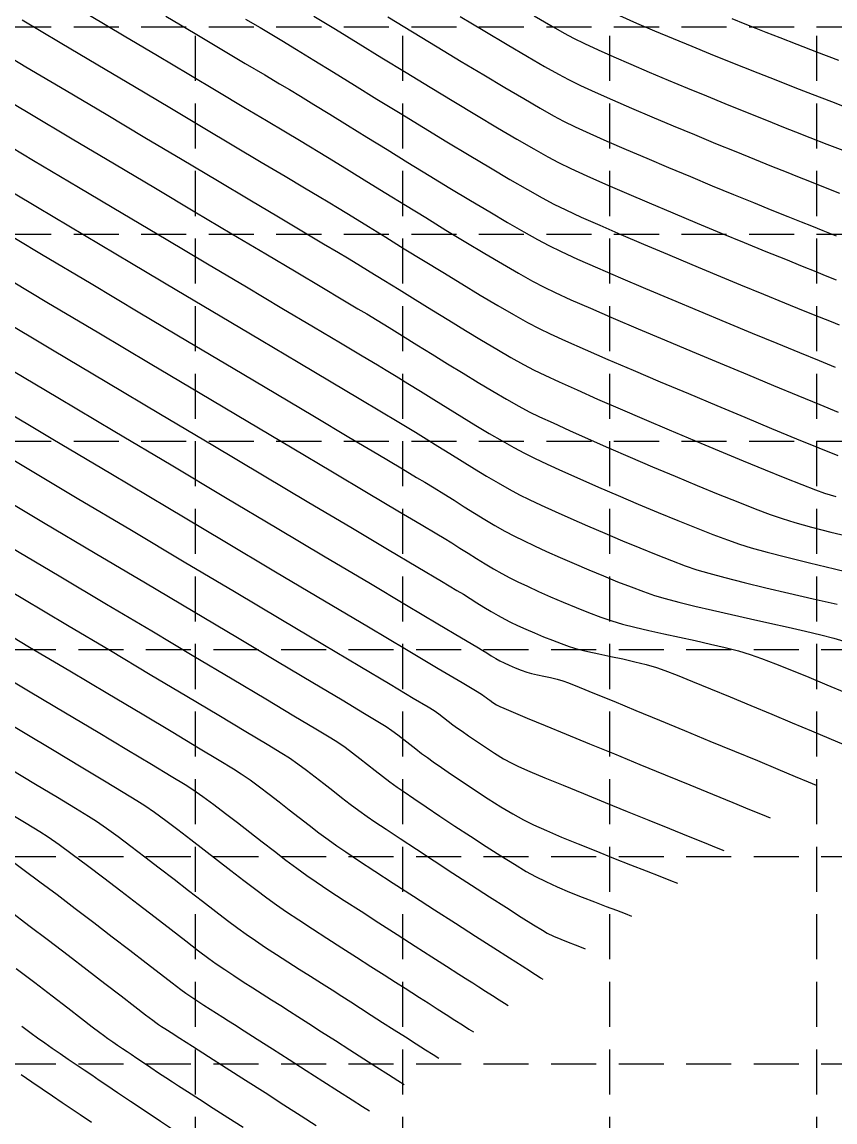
# Model space of a CAD drawing. Header units: feet. Extents: x 2414608 to 4831854, y 6980761 to 13962729.
# Drawn here: x 2415546.9 to 2415682.3, y 6980959.5 to 6981142.6 of the extents above; entities that cross this region are included whole.
import ezdxf

# ---------------------------------------------------------------- set-up
doc = ezdxf.new("R2010")
doc.units = ezdxf.units.FT
doc.header["$LTSCALE"] = 40
doc.header["$MEASUREMENT"] = 0
doc.linetypes.add('HIDDEN', pattern=[0.375, 0.25, -0.125])
for name, color, linetype in [('E-CNTR-1', 11, 'CONTINUOUS'), ('E-CNTR-5', 13, 'CONTINUOUS'), ('GRID', 254, 'HIDDEN')]:
    doc.layers.add(name, color=color, linetype=linetype)

msp = doc.modelspace()

# ---------------------------------------------------------------- linework, layer by layer
at = {"layer": 'E-CNTR-1', "color": 43, "flags": 128}
for points, elevation in [([(2415558.14, 6981143.76), (2415563.89, 6981140.34), (2415569.44, 6981137.04), (2415574.67, 6981133.93), (2415579.51, 6981131.05), (2415583.87, 6981128.47), (2415587.65, 6981126.22), (2415590.77, 6981124.36), (2415593.13, 6981122.95), (2415594.65, 6981122.05), (2415596.5, 6981120.93), (2415598.78, 6981119.54), (2415601.42, 6981117.91), (2415604.35, 6981116.11), (2415607.49, 6981114.17), (2415610.78, 6981112.14), (2415614.15, 6981110.07), (2415617.52, 6981108.01), (2415620.83, 6981106.01), (2415623.99, 6981104.11), (2415626.95, 6981102.36), (2415629.62, 6981100.81), (2415631.95, 6981099.51), (2415633.85, 6981098.5), (2415635.72, 6981097.6), (2415638.34, 6981096.41), (2415641.59, 6981094.97), (2415645.35, 6981093.35), (2415649.51, 6981091.57), (2415653.94, 6981089.7), (2415658.54, 6981087.77), (2415663.17, 6981085.83), (2415667.73, 6981083.94), (2415672.1, 6981082.13), (2415676.15, 6981080.46), (2415679.78, 6981078.96), (2415682.86, 6981077.7)], 929.28), ([(2415584.15, 6981143.14), (2415586.56, 6981141.7), (2415588.21, 6981140.72), (2415590.15, 6981139.55), (2415592.6, 6981138.05), (2415595.5, 6981136.28), (2415598.76, 6981134.27), (2415602.29, 6981132.1), (2415606.03, 6981129.8), (2415609.89, 6981127.44), (2415613.79, 6981125.06), (2415617.65, 6981122.71), (2415621.38, 6981120.46), (2415624.92, 6981118.34), (2415628.18, 6981116.41), (2415631.08, 6981114.74), (2415633.54, 6981113.35), (2415635.48, 6981112.32), (2415637.47, 6981111.36), (2415640.05, 6981110.17), (2415643.14, 6981108.8), (2415646.63, 6981107.28), (2415650.41, 6981105.66), (2415654.41, 6981103.97), (2415658.5, 6981102.26), (2415662.6, 6981100.56), (2415666.6, 6981098.9), (2415670.41, 6981097.34), (2415673.92, 6981095.9), (2415677.03, 6981094.63), (2415679.66, 6981093.57), (2415681.68, 6981092.75), (2415683.02, 6981092.21)], 933.12), ([(2415595.51, 6981143.64), (2415599.09, 6981141.45), (2415602.89, 6981139.12), (2415606.84, 6981136.7), (2415610.87, 6981134.24), (2415614.88, 6981131.8), (2415618.82, 6981129.42), (2415622.59, 6981127.15), (2415626.12, 6981125.04), (2415629.33, 6981123.14), (2415632.15, 6981121.51), (2415634.5, 6981120.19), (2415636.29, 6981119.23), (2415638.34, 6981118.24), (2415640.97, 6981117.03), (2415644.09, 6981115.65), (2415647.59, 6981114.13), (2415651.37, 6981112.52), (2415655.33, 6981110.85), (2415659.36, 6981109.17), (2415663.35, 6981107.51), (2415667.2, 6981105.93), (2415670.8, 6981104.45), (2415674.06, 6981103.13), (2415676.87, 6981101.99), (2415679.12, 6981101.08), (2415680.71, 6981100.45), (2415682.53, 6981099.72)], 935.04), ([(2415607.82, 6981143.5), (2415611.97, 6981140.98), (2415616.07, 6981138.49), (2415620.04, 6981136.09), (2415623.81, 6981133.82), (2415627.31, 6981131.74), (2415630.47, 6981129.88), (2415633.2, 6981128.3), (2415635.44, 6981127.04), (2415637.11, 6981126.14), (2415639.04, 6981125.2), (2415641.48, 6981124.08), (2415644.34, 6981122.8), (2415647.54, 6981121.42), (2415650.98, 6981119.95), (2415654.57, 6981118.43), (2415658.23, 6981116.9), (2415661.87, 6981115.39), (2415665.41, 6981113.94), (2415668.75, 6981112.57), (2415671.8, 6981111.33), (2415674.49, 6981110.25), (2415676.71, 6981109.35), (2415678.39, 6981108.68), (2415680.31, 6981107.92), (2415682.53, 6981107.04)], 936.96), ([(2415619.91, 6981143.58), (2415623.98, 6981141.14), (2415627.73, 6981138.9), (2415631.08, 6981136.92), (2415633.96, 6981135.25), (2415636.27, 6981133.94), (2415637.92, 6981133.05), (2415639.91, 6981132.09), (2415642.38, 6981130.95), (2415645.25, 6981129.68), (2415648.42, 6981128.3), (2415651.82, 6981126.85), (2415655.35, 6981125.37), (2415658.91, 6981123.89), (2415662.42, 6981122.44), (2415665.8, 6981121.06), (2415668.94, 6981119.79), (2415671.76, 6981118.65), (2415674.17, 6981117.68), (2415676.08, 6981116.92), (2415678.06, 6981116.13), (2415680.43, 6981115.2), (2415683.1, 6981114.16)], 938.88), ([(2415646.4, 6981143.71), (2415649.26, 6981142.47), (2415652.28, 6981141.19), (2415655.39, 6981139.89), (2415658.5, 6981138.61), (2415661.54, 6981137.37), (2415664.44, 6981136.2), (2415667.11, 6981135.12), (2415669.47, 6981134.18), (2415671.45, 6981133.39), (2415673.28, 6981132.67), (2415675.65, 6981131.73), (2415678.5, 6981130.63), (2415681.72, 6981129.38), (2415685.23, 6981128.03)], 942.72), ([(2415665.12, 6981143.22), (2415667.29, 6981142.36), (2415669.14, 6981141.62), (2415670.83, 6981140.95), (2415673.14, 6981140.05), (2415675.98, 6981138.95), (2415679.26, 6981137.68), (2415682.9, 6981136.28)], 944.64), ([(2415546.94, 6981142.99), (2415553.25, 6981139.24), (2415559.51, 6981135.52), (2415565.63, 6981131.88), (2415571.51, 6981128.39), (2415577.05, 6981125.09), (2415582.17, 6981122.05), (2415586.75, 6981119.33), (2415590.71, 6981116.97), (2415593.95, 6981115.05), (2415596.37, 6981113.61), (2415597.88, 6981112.71), (2415599.75, 6981111.58), (2415602.02, 6981110.18), (2415604.64, 6981108.57), (2415607.51, 6981106.8), (2415610.57, 6981104.9), (2415613.75, 6981102.95), (2415616.97, 6981100.97), (2415620.16, 6981099.03), (2415623.24, 6981097.18), (2415626.14, 6981095.45), (2415628.79, 6981093.92), (2415631.11, 6981092.61), (2415633.03, 6981091.59), (2415634.85, 6981090.71), (2415637.44, 6981089.54), (2415640.7, 6981088.1), (2415644.5, 6981086.46), (2415648.71, 6981084.65), (2415653.22, 6981082.74), (2415657.9, 6981080.77), (2415662.63, 6981078.79), (2415667.3, 6981076.84), (2415671.76, 6981074.99), (2415675.92, 6981073.27), (2415679.63, 6981071.74), (2415682.79, 6981070.44)], 927.36), ([(2415540.92, 6981139.15), (2415547.56, 6981135.2), (2415554.25, 6981131.22), (2415560.89, 6981127.28), (2415567.37, 6981123.43), (2415573.59, 6981119.73), (2415579.45, 6981116.25), (2415584.83, 6981113.05), (2415589.65, 6981110.19), (2415593.78, 6981107.73), (2415597.14, 6981105.73), (2415599.61, 6981104.26), (2415601.1, 6981103.37), (2415602.82, 6981102.33), (2415604.87, 6981101.07), (2415607.19, 6981099.64), (2415609.72, 6981098.08), (2415612.4, 6981096.42), (2415615.17, 6981094.71), (2415617.97, 6981092.99), (2415620.75, 6981091.29), (2415623.44, 6981089.67), (2415626, 6981088.16), (2415628.35, 6981086.79), (2415630.44, 6981085.62), (2415632.22, 6981084.68), (2415633.97, 6981083.82), (2415636.38, 6981082.71), (2415639.35, 6981081.38), (2415642.77, 6981079.87), (2415646.55, 6981078.23), (2415650.56, 6981076.5), (2415654.72, 6981074.73), (2415658.92, 6981072.96), (2415663.05, 6981071.23), (2415667, 6981069.59), (2415670.69, 6981068.08), (2415673.99, 6981066.74), (2415676.81, 6981065.62), (2415679.05, 6981064.77), (2415680.6, 6981064.21), (2415682.47, 6981063.64)], 925.44), ([(2415541.16, 6981131.59), (2415548.19, 6981127.41), (2415555.27, 6981123.2), (2415562.28, 6981119.03), (2415569.13, 6981114.96), (2415575.69, 6981111.06), (2415581.85, 6981107.4), (2415587.51, 6981104.03), (2415592.55, 6981101.04), (2415596.86, 6981098.47), (2415600.34, 6981096.41), (2415602.86, 6981094.91), (2415604.32, 6981094.04), (2415606.04, 6981093), (2415608.04, 6981091.76), (2415610.27, 6981090.38), (2415612.68, 6981088.89), (2415615.2, 6981087.33), (2415617.78, 6981085.73), (2415620.36, 6981084.15), (2415622.9, 6981082.62), (2415625.32, 6981081.17), (2415627.59, 6981079.85), (2415629.63, 6981078.7), (2415631.4, 6981077.76), (2415633.1, 6981076.93), (2415635.36, 6981075.88), (2415638.09, 6981074.64), (2415641.21, 6981073.25), (2415644.61, 6981071.75), (2415648.22, 6981070.19), (2415651.94, 6981068.6), (2415655.68, 6981067.02), (2415659.36, 6981065.48), (2415662.87, 6981064.04), (2415666.13, 6981062.73), (2415669.05, 6981061.58), (2415671.54, 6981060.65), (2415673.51, 6981059.96), (2415675.65, 6981059.3), (2415678.39, 6981058.55), (2415681.61, 6981057.73), (2415685.18, 6981056.85)], 923.52), ([(2415541.68, 6981116.44), (2415549.48, 6981111.8), (2415557.33, 6981107.13), (2415565.11, 6981102.51), (2415572.68, 6981098.01), (2415579.92, 6981093.7), (2415586.71, 6981089.67), (2415592.91, 6981085.98), (2415598.4, 6981082.72), (2415603.06, 6981079.95), (2415606.76, 6981077.75), (2415609.37, 6981076.2), (2415610.76, 6981075.36), (2415612.42, 6981074.36), (2415614.23, 6981073.24), (2415616.15, 6981072.04), (2415618.15, 6981070.79), (2415620.2, 6981069.51), (2415622.25, 6981068.25), (2415624.27, 6981067.03), (2415626.22, 6981065.89), (2415628.07, 6981064.85), (2415629.77, 6981063.94), (2415631.36, 6981063.16), (2415633.36, 6981062.22), (2415635.7, 6981061.15), (2415638.3, 6981059.99), (2415641.09, 6981058.76), (2415643.98, 6981057.52), (2415646.91, 6981056.28), (2415649.79, 6981055.09), (2415652.55, 6981053.97), (2415655.11, 6981052.97), (2415657.39, 6981052.12), (2415659.33, 6981051.44), (2415661.31, 6981050.85), (2415663.97, 6981050.13), (2415667.17, 6981049.33), (2415670.78, 6981048.46), (2415674.66, 6981047.54), (2415678.68, 6981046.61), (2415682.71, 6981045.69)], 919.68), ([(2415541.96, 6981108.86), (2415550.15, 6981103.98), (2415558.4, 6981099.08), (2415566.55, 6981094.23), (2415574.49, 6981089.51), (2415582.07, 6981085), (2415589.17, 6981080.78), (2415595.64, 6981076.94), (2415601.36, 6981073.54), (2415606.18, 6981070.67), (2415609.99, 6981068.41), (2415612.63, 6981066.83), (2415613.98, 6981066.03), (2415615.56, 6981065.07), (2415617.19, 6981064.06), (2415618.86, 6981063.01), (2415620.55, 6981061.94), (2415622.26, 6981060.88), (2415623.97, 6981059.83), (2415625.67, 6981058.83), (2415627.33, 6981057.89), (2415628.96, 6981057.03), (2415630.45, 6981056.3), (2415632.24, 6981055.44), (2415634.29, 6981054.5), (2415636.52, 6981053.5), (2415638.88, 6981052.47), (2415641.31, 6981051.44), (2415643.74, 6981050.42), (2415646.1, 6981049.46), (2415648.35, 6981048.59), (2415650.42, 6981047.82), (2415652.24, 6981047.18), (2415654.05, 6981046.64), (2415656.33, 6981046.04), (2415659, 6981045.38), (2415661.94, 6981044.7), (2415665.06, 6981043.99), (2415668.27, 6981043.27), (2415671.47, 6981042.56), (2415674.55, 6981041.87), (2415677.43, 6981041.2), (2415679.99, 6981040.59), (2415682.15, 6981040.03), (2415683.81, 6981039.55)], 917.76), ([(2415542.44, 6981101.15), (2415551.05, 6981096.02), (2415559.71, 6981090.87), (2415568.27, 6981085.78), (2415576.59, 6981080.84), (2415584.51, 6981076.13), (2415591.91, 6981071.73), (2415598.64, 6981067.73), (2415604.55, 6981064.21), (2415609.51, 6981061.27), (2415613.37, 6981058.98), (2415615.98, 6981057.42), (2415617.2, 6981056.69), (2415618.51, 6981055.9), (2415619.85, 6981055.06), (2415621.23, 6981054.19), (2415622.63, 6981053.31), (2415624.03, 6981052.45), (2415625.43, 6981051.62), (2415626.8, 6981050.83), (2415628.14, 6981050.12), (2415629.48, 6981049.46), (2415631.11, 6981048.69), (2415632.95, 6981047.84), (2415634.95, 6981046.95), (2415637.05, 6981046.05), (2415639.19, 6981045.16), (2415641.29, 6981044.33), (2415643.3, 6981043.57), (2415645.15, 6981042.93), (2415646.91, 6981042.4), (2415648.99, 6981041.87), (2415651.32, 6981041.32), (2415653.82, 6981040.77), (2415656.41, 6981040.21), (2415659.03, 6981039.65), (2415661.59, 6981039.08), (2415664.02, 6981038.51), (2415666.25, 6981037.93), (2415668.21, 6981037.35), (2415670.1, 6981036.69), (2415672.43, 6981035.8), (2415675.09, 6981034.74), (2415677.97, 6981033.56), (2415680.95, 6981032.31), (2415683.92, 6981031.06)], 915.84), ([(2415542.93, 6981093.44), (2415551.96, 6981088.06), (2415561.04, 6981082.67), (2415569.99, 6981077.34), (2415578.69, 6981072.17), (2415586.96, 6981067.25), (2415594.67, 6981062.67), (2415601.65, 6981058.52), (2415607.76, 6981054.89), (2415612.84, 6981051.86), (2415616.75, 6981049.54), (2415619.33, 6981048.01), (2415620.43, 6981047.36), (2415621.53, 6981046.68), (2415622.68, 6981045.96), (2415623.85, 6981045.22), (2415625.03, 6981044.5), (2415626.19, 6981043.82), (2415627.33, 6981043.21), (2415628.29, 6981042.73), (2415629.46, 6981042.18), (2415630.8, 6981041.57), (2415632.24, 6981040.94), (2415633.74, 6981040.3), (2415635.25, 6981039.7), (2415636.71, 6981039.14), (2415638.06, 6981038.67), (2415639.49, 6981038.25), (2415641.16, 6981037.84), (2415643.01, 6981037.44), (2415644.97, 6981037.02), (2415646.97, 6981036.59), (2415648.96, 6981036.14), (2415650.86, 6981035.66), (2415652.61, 6981035.15), (2415654, 6981034.65), (2415656.03, 6981033.87), (2415658.61, 6981032.84), (2415661.59, 6981031.62), (2415664.86, 6981030.28), (2415668.3, 6981028.85), (2415671.78, 6981027.39), (2415675.2, 6981025.96), (2415678.41, 6981024.61), (2415681.31, 6981023.39), (2415683.77, 6981022.35)], 913.92), ([(2415542.41, 6981078.91), (2415552.03, 6981073.19), (2415561.68, 6981067.45), (2415571.19, 6981061.79), (2415580.4, 6981056.32), (2415589.15, 6981051.11), (2415597.27, 6981046.29), (2415604.6, 6981041.93), (2415610.97, 6981038.14), (2415616.22, 6981035.02), (2415620.19, 6981032.66), (2415622.7, 6981031.17), (2415623.6, 6981030.63), (2415623.89, 6981030.41), (2415624.19, 6981030.18), (2415624.48, 6981029.97), (2415624.82, 6981029.73), (2415625.35, 6981029.37), (2415625.95, 6981028.98), (2415626.51, 6981028.66), (2415627.14, 6981028.38), (2415628.7, 6981027.73), (2415631.04, 6981026.76), (2415634.03, 6981025.53), (2415637.54, 6981024.08), (2415641.43, 6981022.48), (2415645.57, 6981020.78), (2415649.82, 6981019.04), (2415654.05, 6981017.3), (2415658.13, 6981015.63), (2415661.92, 6981014.07), (2415665.28, 6981012.69), (2415668.09, 6981011.54), (2415670.21, 6981010.67), (2415671.5, 6981010.14)], 910.08), ([(2415537.76, 6981074.29), (2415546.91, 6981068.85), (2415556.09, 6981063.39), (2415565.15, 6981058.01), (2415573.92, 6981052.79), (2415582.27, 6981047.83), (2415590.02, 6981043.22), (2415597.03, 6981039.05), (2415603.15, 6981035.41), (2415608.22, 6981032.39), (2415612.08, 6981030.09), (2415614.58, 6981028.6), (2415615.57, 6981028), (2415616.33, 6981027.45), (2415617.12, 6981026.85), (2415617.91, 6981026.23), (2415618.69, 6981025.62), (2415619.45, 6981025.07), (2415620.19, 6981024.55), (2415621.27, 6981023.8), (2415622.59, 6981022.89), (2415624.08, 6981021.9), (2415625.61, 6981020.91), (2415627.11, 6981019.99), (2415628.48, 6981019.23), (2415629.59, 6981018.71), (2415631.48, 6981017.88), (2415634, 6981016.82), (2415637.03, 6981015.56), (2415640.41, 6981014.17), (2415644.02, 6981012.7), (2415647.7, 6981011.2), (2415651.34, 6981009.73), (2415654.77, 6981008.34), (2415657.88, 6981007.09), (2415660.51, 6981006.03), (2415662.53, 6981005.21), (2415663.8, 6981004.69)], 908.16), ([(2415541.79, 6981064.5), (2415550.5, 6981059.33), (2415559.1, 6981054.22), (2415567.44, 6981049.26), (2415575.38, 6981044.54), (2415582.77, 6981040.15), (2415589.47, 6981036.17), (2415595.33, 6981032.68), (2415600.21, 6981029.77), (2415603.97, 6981027.52), (2415606.45, 6981026.03), (2415607.53, 6981025.37), (2415608.49, 6981024.69), (2415609.48, 6981023.95), (2415610.48, 6981023.18), (2415611.49, 6981022.39), (2415612.48, 6981021.61), (2415613.47, 6981020.86), (2415614.42, 6981020.16), (2415615.39, 6981019.49), (2415616.76, 6981018.54), (2415618.45, 6981017.37), (2415620.37, 6981016.07), (2415622.44, 6981014.69), (2415624.57, 6981013.31), (2415626.67, 6981011.98), (2415628.66, 6981010.79), (2415630.45, 6981009.8), (2415632.1, 6981009), (2415634.25, 6981008.03), (2415636.78, 6981006.95), (2415639.56, 6981005.8), (2415642.49, 6981004.62), (2415645.43, 6981003.45), (2415648.26, 6981002.33), (2415650.87, 6981001.31), (2415653.13, 6981000.42), (2415654.91, 6980999.72), (2415656.11, 6980999.24)], 906.24), ([(2415544.92, 6981055.26), (2415553.06, 6981050.43), (2415560.96, 6981045.73), (2415568.5, 6981041.26), (2415575.52, 6981037.08), (2415581.9, 6981033.29), (2415587.51, 6981029.94), (2415592.2, 6981027.14), (2415595.86, 6981024.95), (2415598.33, 6981023.46), (2415599.49, 6981022.74), (2415600.7, 6981021.89), (2415601.94, 6981020.97), (2415603.19, 6981020.01), (2415604.46, 6981019.02), (2415605.72, 6981018.03), (2415606.96, 6981017.06), (2415608.19, 6981016.13), (2415609.4, 6981015.26), (2415610.54, 6981014.47), (2415612.17, 6981013.36), (2415614.2, 6981011.99), (2415616.51, 6981010.44), (2415619.02, 6981008.77), (2415621.61, 6981007.07), (2415624.2, 6981005.39), (2415626.67, 6981003.81), (2415628.93, 6981002.4), (2415630.88, 6981001.23), (2415632.41, 6981000.37), (2415634.13, 6980999.53), (2415636.06, 6980998.66), (2415638.12, 6980997.79), (2415640.22, 6980996.94), (2415642.28, 6980996.14), (2415644.21, 6980995.4), (2415645.94, 6980994.75), (2415647.36, 6980994.21), (2415648.41, 6980993.79)], 904.32), ([(2415541.12, 6981042.75), (2415548.16, 6981038.58), (2415554.88, 6981034.59), (2415561.17, 6981030.85), (2415566.91, 6981027.43), (2415572, 6981024.39), (2415576.3, 6981021.81), (2415579.72, 6981019.75), (2415582.12, 6981018.29), (2415583.41, 6981017.48), (2415584.89, 6981016.45), (2415586.45, 6981015.31), (2415588.07, 6981014.09), (2415589.72, 6981012.81), (2415591.4, 6981011.5), (2415593.07, 6981010.19), (2415594.72, 6981008.91), (2415596.33, 6981007.67), (2415597.88, 6981006.51), (2415599.34, 6981005.46), (2415600.82, 6981004.46), (2415602.97, 6981003.03), (2415605.66, 6981001.27), (2415608.75, 6980999.26), (2415612.11, 6980997.09), (2415615.6, 6980994.84), (2415619.08, 6980992.61), (2415622.42, 6980990.46), (2415625.48, 6980988.51), (2415628.11, 6980986.82), (2415630.2, 6980985.48), (2415631.59, 6980984.59), (2415632.16, 6980984.23), (2415632.71, 6980983.88), (2415633.29, 6980983.51), (2415633.68, 6980983.26)], 900.48), ([(2415541.91, 6981034.89), (2415548.23, 6981031.14), (2415554.15, 6981027.62), (2415559.57, 6981024.39), (2415564.38, 6981021.52), (2415568.47, 6981019.07), (2415571.73, 6981017.1), (2415574.07, 6981015.67), (2415575.37, 6981014.85), (2415577.03, 6981013.69), (2415578.85, 6981012.36), (2415580.79, 6981010.89), (2415582.81, 6981009.34), (2415584.86, 6981007.74), (2415586.92, 6981006.14), (2415588.93, 6981004.57), (2415590.86, 6981003.09), (2415592.67, 6981001.74), (2415594.32, 6981000.56), (2415595.91, 6980999.47), (2415598.03, 6980998.06), (2415600.56, 6980996.4), (2415603.38, 6980994.58), (2415606.36, 6980992.65), (2415609.4, 6980990.7), (2415612.37, 6980988.8), (2415615.15, 6980987.02), (2415617.62, 6980985.44), (2415619.66, 6980984.14), (2415621.16, 6980983.19), (2415621.99, 6980982.66), (2415623, 6980982.01), (2415624.13, 6980981.28), (2415625.29, 6980980.54), (2415626.37, 6980979.85), (2415627.27, 6980979.28), (2415627.9, 6980978.88)], 898.56), ([(2415541.6, 6981027.69), (2415547.15, 6981024.39), (2415552.24, 6981021.35), (2415556.77, 6981018.65), (2415560.64, 6981016.32), (2415563.76, 6981014.44), (2415566.02, 6981013.05), (2415567.33, 6981012.22), (2415568.98, 6981011.07), (2415570.85, 6981009.7), (2415572.88, 6981008.18), (2415575.03, 6981006.54), (2415577.24, 6981004.83), (2415579.48, 6981003.09), (2415581.68, 6981001.37), (2415583.82, 6980999.73), (2415585.83, 6980998.19), (2415587.67, 6980996.82), (2415589.29, 6980995.66), (2415590.98, 6980994.5), (2415593, 6980993.15), (2415595.26, 6980991.67), (2415597.68, 6980990.1), (2415600.17, 6980988.5), (2415602.64, 6980986.92), (2415605.02, 6980985.4), (2415607.21, 6980984.01), (2415609.13, 6980982.79), (2415610.7, 6980981.8), (2415611.82, 6980981.08), (2415613.12, 6980980.25), (2415614.55, 6980979.33), (2415616.06, 6980978.36), (2415617.57, 6980977.4), (2415619, 6980976.48), (2415620.29, 6980975.66), (2415621.35, 6980974.98), (2415622.12, 6980974.49)], 896.64), ([(2415544.92, 6981018.31), (2415549.17, 6981015.77), (2415552.82, 6981013.57), (2415555.79, 6981011.77), (2415557.97, 6981010.43), (2415559.29, 6981009.59), (2415560.95, 6981008.43), (2415562.89, 6981007.03), (2415565.04, 6981005.42), (2415567.36, 6981003.66), (2415569.77, 6981001.81), (2415572.22, 6980999.92), (2415574.64, 6980998.05), (2415576.98, 6980996.24), (2415579.17, 6980994.55), (2415581.15, 6980993.04), (2415582.87, 6980991.76), (2415584.26, 6980990.75), (2415585.8, 6980989.7), (2415587.48, 6980988.57), (2415589.28, 6980987.39), (2415591.16, 6980986.18), (2415593.06, 6980984.96), (2415594.95, 6980983.76), (2415596.8, 6980982.59), (2415598.56, 6980981.48), (2415600.19, 6980980.44), (2415601.65, 6980979.51), (2415603.28, 6980978.46), (2415605.07, 6980977.31), (2415606.97, 6980976.09), (2415608.9, 6980974.86), (2415610.78, 6980973.66), (2415612.53, 6980972.54), (2415614.09, 6980971.54), (2415615.39, 6980970.72), (2415616.34, 6980970.11)], 894.72), ([(2415545.01, 6981003.07), (2415547.26, 6981001.44), (2415549.87, 6980999.51), (2415552.74, 6980997.36), (2415555.77, 6980995.06), (2415558.86, 6980992.7), (2415561.93, 6980990.35), (2415564.86, 6980988.1), (2415567.57, 6980986.01), (2415569.96, 6980984.18), (2415571.92, 6980982.67), (2415573.37, 6980981.57), (2415574.21, 6980980.95), (2415575.16, 6980980.3), (2415576.17, 6980979.63), (2415577.21, 6980978.96), (2415578.26, 6980978.29), (2415579.31, 6980977.63), (2415580.33, 6980976.98), (2415581.31, 6980976.36), (2415582.29, 6980975.73), (2415583.93, 6980974.68), (2415586.08, 6980973.3), (2415588.61, 6980971.68), (2415591.38, 6980969.91), (2415594.22, 6980968.09), (2415597.02, 6980966.3), (2415599.61, 6980964.64), (2415601.87, 6980963.2), (2415603.64, 6980962.07), (2415604.79, 6980961.34)], 890.88), ([(2415544.87, 6980994.63), (2415548.04, 6980992.24), (2415551.31, 6980989.76), (2415554.58, 6980987.27), (2415557.75, 6980984.84), (2415560.72, 6980982.55), (2415563.4, 6980980.49), (2415565.69, 6980978.73), (2415567.48, 6980977.35), (2415568.67, 6980976.43), (2415569.18, 6980976.05), (2415569.65, 6980975.73), (2415570.15, 6980975.41), (2415570.66, 6980975.09), (2415571.14, 6980974.78), (2415571.75, 6980974.39), (2415573.2, 6980973.47), (2415575.31, 6980972.11), (2415577.94, 6980970.43), (2415580.93, 6980968.52), (2415584.13, 6980966.47), (2415587.38, 6980964.39), (2415590.52, 6980962.38), (2415593.42, 6980960.53), (2415595.9, 6980958.94)], 888.96), ([(2415545.94, 6980985.08), (2415549.01, 6980982.72), (2415551.91, 6980980.5), (2415554.53, 6980978.48), (2415556.79, 6980976.74), (2415558.59, 6980975.36), (2415559.85, 6980974.4), (2415560.46, 6980973.94), (2415561.21, 6980973.4), (2415562.01, 6980972.85), (2415562.82, 6980972.3), (2415563.62, 6980971.76), (2415564.39, 6980971.24), (2415565.07, 6980970.78), (2415566.01, 6980970.14), (2415567.14, 6980969.38), (2415568.38, 6980968.55), (2415569.65, 6980967.71), (2415570.87, 6980966.89), (2415571.98, 6980966.17), (2415572.94, 6980965.54), (2415574.47, 6980964.55), (2415576.44, 6980963.29), (2415578.72, 6980961.83), (2415581.2, 6980960.25), (2415583.74, 6980958.63)], 887.04), ([(2415546.88, 6980975.48), (2415548.44, 6980974.29), (2415549.46, 6980973.54), (2415550.67, 6980972.67), (2415551.94, 6980971.79), (2415553.25, 6980970.89), (2415554.58, 6980969.98), (2415555.91, 6980969.08), (2415557.23, 6980968.19), (2415558.51, 6980967.33), (2415559.74, 6980966.49), (2415561.01, 6980965.64), (2415562.81, 6980964.43), (2415564.98, 6980962.97), (2415567.41, 6980961.34), (2415569.95, 6980959.64), (2415572.47, 6980957.95)], 885.12)]:
    msp.add_lwpolyline(points, dxfattribs=dict(at, elevation=elevation))
at = {"layer": 'E-CNTR-5', "color": 7, "flags": 128}
for points, elevation in [([(2415570.85, 6981143.62), (2415575.76, 6981140.71), (2415580.2, 6981138.07), (2415584.09, 6981135.76), (2415587.32, 6981133.84), (2415589.8, 6981132.36), (2415591.43, 6981131.38), (2415593.26, 6981130.28), (2415595.52, 6981128.9), (2415598.17, 6981127.27), (2415601.13, 6981125.45), (2415604.33, 6981123.48), (2415607.7, 6981121.4), (2415611.18, 6981119.26), (2415614.7, 6981117.11), (2415618.19, 6981114.99), (2415621.58, 6981112.94), (2415624.8, 6981111.01), (2415627.79, 6981109.25), (2415630.47, 6981107.7), (2415632.79, 6981106.41), (2415634.66, 6981105.41), (2415636.69, 6981104.43), (2415639.44, 6981103.18), (2415642.78, 6981101.7), (2415646.59, 6981100.05), (2415650.75, 6981098.28), (2415655.15, 6981096.42), (2415659.66, 6981094.53), (2415664.16, 6981092.66), (2415668.53, 6981090.85), (2415672.66, 6981089.15), (2415676.41, 6981087.61), (2415679.68, 6981086.27), (2415682.33, 6981085.19)], 931.2), ([(2415632.22, 6981143.66), (2415635, 6981142.04), (2415637.2, 6981140.79), (2415638.74, 6981139.97), (2415640.6, 6981139.06), (2415642.87, 6981138.01), (2415645.47, 6981136.85), (2415648.33, 6981135.6), (2415651.37, 6981134.31), (2415654.53, 6981132.98), (2415657.74, 6981131.65), (2415660.91, 6981130.34), (2415663.97, 6981129.09), (2415666.87, 6981127.92), (2415669.51, 6981126.85), (2415671.84, 6981125.92), (2415673.77, 6981125.15), (2415675.73, 6981124.37), (2415678.16, 6981123.42), (2415680.97, 6981122.32), (2415684.07, 6981121.12)], 940.8), ([(2415541.41, 6981124.02), (2415548.83, 6981119.61), (2415556.29, 6981115.17), (2415563.69, 6981110.77), (2415570.89, 6981106.49), (2415577.79, 6981102.39), (2415584.27, 6981098.54), (2415590.2, 6981095.01), (2415595.47, 6981091.88), (2415599.95, 6981089.21), (2415603.54, 6981087.08), (2415606.11, 6981085.55), (2415607.54, 6981084.7), (2415609.24, 6981083.67), (2415611.17, 6981082.48), (2415613.27, 6981081.18), (2415615.5, 6981079.78), (2415617.82, 6981078.35), (2415620.16, 6981076.9), (2415622.48, 6981075.49), (2415624.73, 6981074.14), (2415626.87, 6981072.89), (2415628.84, 6981071.78), (2415630.59, 6981070.85), (2415632.24, 6981070.04), (2415634.38, 6981069.04), (2415636.94, 6981067.87), (2415639.81, 6981066.59), (2415642.93, 6981065.22), (2415646.21, 6981063.8), (2415649.55, 6981062.37), (2415652.89, 6981060.97), (2415656.12, 6981059.64), (2415659.18, 6981058.41), (2415661.97, 6981057.32), (2415664.41, 6981056.4), (2415666.42, 6981055.7), (2415668.36, 6981055.11), (2415671.03, 6981054.38), (2415674.32, 6981053.54), (2415678.09, 6981052.6), (2415682.22, 6981051.59), (2415686.57, 6981050.55)], 921.6), ([(2415543.41, 6981085.73), (2415552.87, 6981080.1), (2415562.36, 6981074.46), (2415571.72, 6981068.89), (2415580.79, 6981063.5), (2415589.41, 6981058.37), (2415597.42, 6981053.61), (2415604.66, 6981049.31), (2415610.96, 6981045.56), (2415616.18, 6981042.46), (2415620.13, 6981040.11), (2415622.68, 6981038.6), (2415623.65, 6981038.02), (2415624.34, 6981037.59), (2415625.07, 6981037.13), (2415625.8, 6981036.69), (2415626.51, 6981036.3), (2415627.2, 6981035.97), (2415628.07, 6981035.57), (2415629.05, 6981035.14), (2415630.05, 6981034.74), (2415630.97, 6981034.41), (2415631.78, 6981034.18), (2415632.76, 6981033.96), (2415633.84, 6981033.73), (2415634.95, 6981033.49), (2415636.03, 6981033.23), (2415637.01, 6981032.95), (2415637.91, 6981032.61), (2415639.71, 6981031.89), (2415642.28, 6981030.84), (2415645.47, 6981029.54), (2415649.13, 6981028.03), (2415653.11, 6981026.39), (2415657.28, 6981024.67), (2415661.48, 6981022.93), (2415665.56, 6981021.24), (2415669.39, 6981019.66), (2415672.81, 6981018.24), (2415675.69, 6981017.04), (2415677.86, 6981016.14), (2415679.2, 6981015.59)], 912), ([(2415539.33, 6981051.2), (2415547.01, 6981046.64), (2415554.48, 6981042.21), (2415561.61, 6981037.98), (2415568.27, 6981034.02), (2415574.34, 6981030.4), (2415579.69, 6981027.21), (2415584.2, 6981024.51), (2415587.75, 6981022.38), (2415590.2, 6981020.89), (2415591.45, 6981020.11), (2415592.85, 6981019.13), (2415594.28, 6981018.08), (2415595.73, 6981016.97), (2415597.2, 6981015.84), (2415598.66, 6981014.69), (2415600.11, 6981013.55), (2415601.56, 6981012.43), (2415602.98, 6981011.36), (2415604.37, 6981010.36), (2415605.65, 6981009.48), (2415607.53, 6981008.23), (2415609.88, 6981006.68), (2415612.6, 6981004.9), (2415615.56, 6981002.96), (2415618.66, 6981000.95), (2415621.77, 6980998.94), (2415624.78, 6980997), (2415627.59, 6980995.2), (2415630.06, 6980993.62), (2415632.1, 6980992.34), (2415633.58, 6980991.42), (2415634.38, 6980990.95), (2415635.44, 6980990.44), (2415636.64, 6980989.92), (2415637.88, 6980989.43), (2415639.05, 6980988.98), (2415640.03, 6980988.61), (2415640.71, 6980988.34)], 902.4), ([(2415544.53, 6981011.1), (2415547.57, 6981009.26), (2415549.84, 6981007.86), (2415551.25, 6981006.96), (2415553.06, 6981005.69), (2415555.27, 6981004.09), (2415557.78, 6981002.22), (2415560.5, 6981000.17), (2415563.35, 6980997.99), (2415566.23, 6980995.78), (2415569.06, 6980993.6), (2415571.74, 6980991.53), (2415574.19, 6980989.65), (2415576.31, 6980988.02), (2415578.02, 6980986.73), (2415579.23, 6980985.85), (2415580.67, 6980984.87), (2415582.18, 6980983.87), (2415583.73, 6980982.85), (2415585.32, 6980981.84), (2415586.91, 6980980.83), (2415588.48, 6980979.84), (2415590.01, 6980978.87), (2415591.48, 6980977.93), (2415592.87, 6980977.04), (2415594.68, 6980975.88), (2415596.79, 6980974.53), (2415599.1, 6980973.05), (2415601.48, 6980971.53), (2415603.82, 6980970.03), (2415606.02, 6980968.63), (2415607.95, 6980967.39), (2415609.5, 6980966.4), (2415610.56, 6980965.72)], 892.8), ([(2415546.75, 6980967.39), (2415548.52, 6980966.18), (2415550.28, 6980965), (2415551.98, 6980963.85), (2415553.59, 6980962.76), (2415555.1, 6980961.74), (2415556.56, 6980960.76), (2415558.48, 6980959.47)], 883.2)]:
    msp.add_lwpolyline(points, dxfattribs=dict(at, elevation=elevation))
at = {"layer": 'GRID', "color": 8, "linetype": 'HIDDEN', "ltscale": 0.75}
for p, q in [((2415575.76, 6982107.84), (2415575.76, 6980900.19)), ((2415610.26, 6982107.84), (2415610.26, 6980900.19)), ((2415644.76, 6982107.84), (2415644.76, 6980900.19)), ((2415679.26, 6982107.84), (2415679.26, 6980900.19)), ((2414644.26, 6981141.84), (2416783.26, 6981141.84)), ((2414644.26, 6981107.34), (2416783.26, 6981107.34)), ((2414644.26, 6981072.84), (2416783.26, 6981072.84)), ((2414645.04, 6981038.19), (2416784.04, 6981038.19)), ((2414645.04, 6981003.69), (2416784.04, 6981003.69)), ((2414645.04, 6980969.19), (2416784.04, 6980969.19))]:
    msp.add_line(p, q, dxfattribs=at)

doc.saveas('drawing.dxf')
